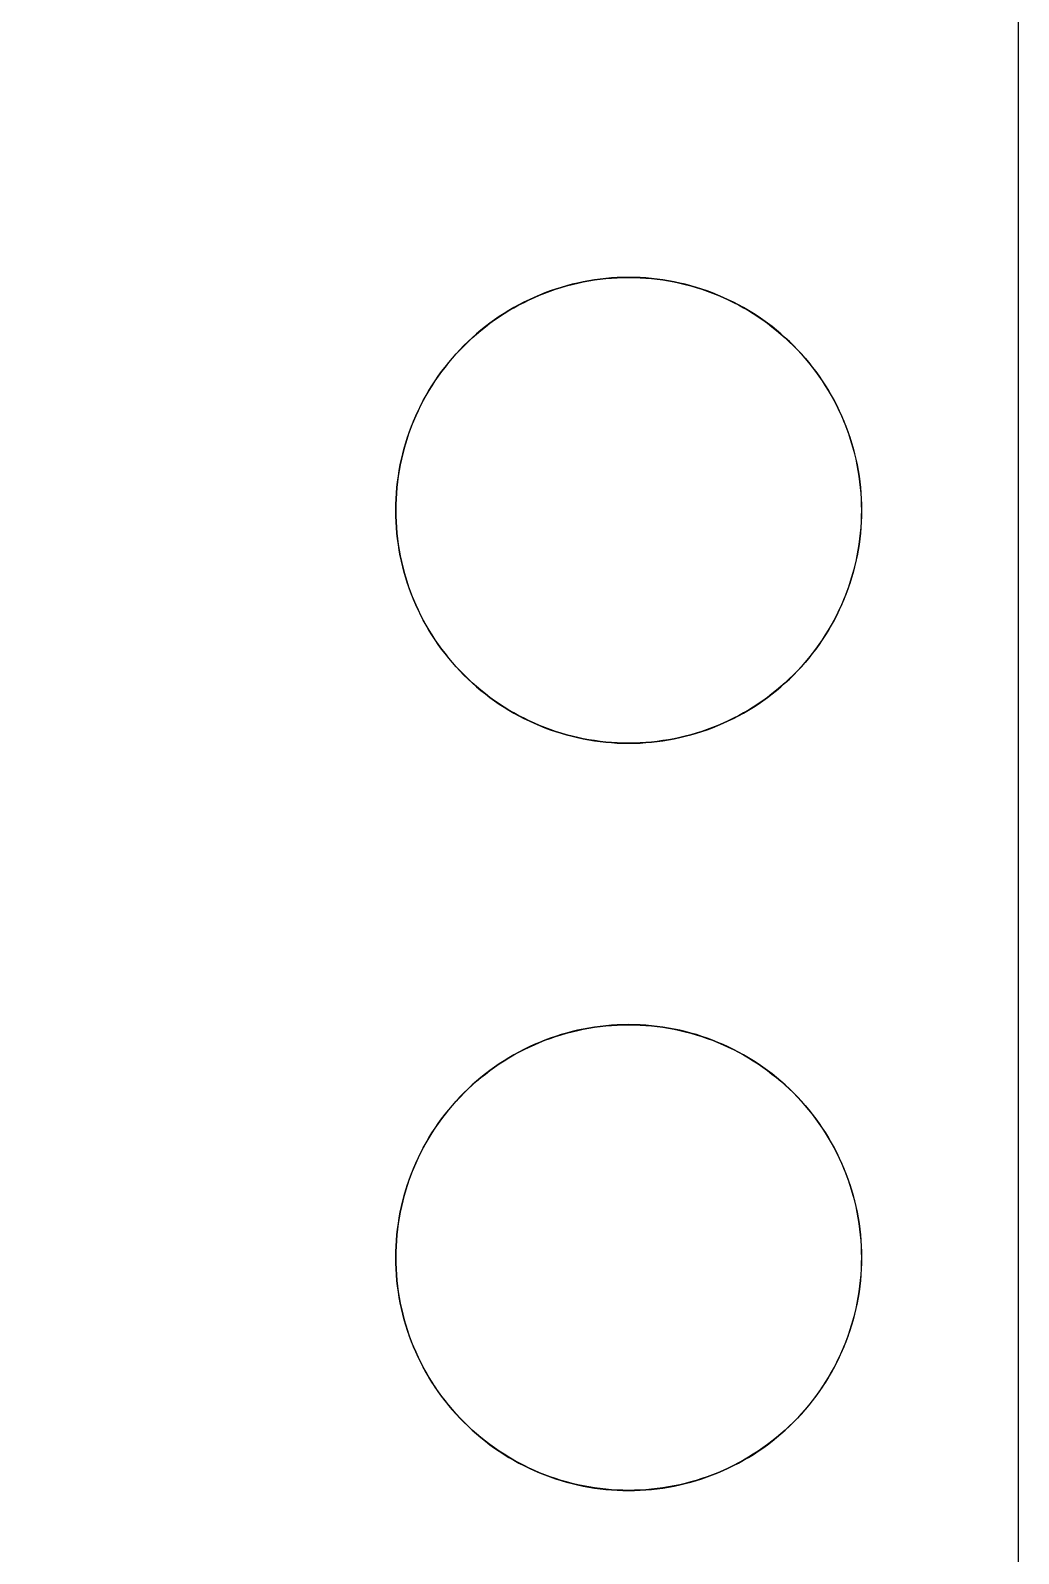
# Model space of a CAD drawing. Extents: x 5 to 45, y 9 to 138.
# Drawn here: x 25.19 to 45.34, y 67.56 to 98.62 of the extents above; entities that cross this region are included whole.
import ezdxf

# ---------------------------------------------------------------- set-up
doc = ezdxf.new("R2010")
doc.units = 0

msp = doc.modelspace()

# ---------------------------------------------------------------- linework, layer by layer
at = {"color": 34, "true_color": 0x008000}
for points in [[(5.03555, 9.25398, 0), (45.33544, 9.25398, 0), (45.33544, 137.75411, 0), (5.03555, 137.75411, 0), (5.03555, 9.25398, 0)], [(37.26891, 93.58376, 0), (37.15232, 93.57944, 0), (37.03599, 93.57233, 0), (36.91991, 93.56242, 0), (36.80409, 93.54947, 0), (36.68851, 93.53397, 0), (36.68812, 93.53391, 0), (36.57306, 93.51537, 0), (36.4585, 93.49403, 0), (36.34446, 93.4699, 0), (36.23091, 93.44298, 0), (36.11815, 93.41326, 0), (36.00613, 93.38075, 0), (35.89514, 93.34544, 0), (35.7849, 93.30759, 0), (35.67568, 93.26695, 0), (35.56722, 93.22352, 0), (35.46029, 93.1778, 0), (35.35412, 93.12929, 0), (35.24947, 93.07798, 0), (35.24911, 93.0778, 0), (35.14548, 93.0242, 0), (35.04337, 92.96782, 0), (34.94279, 92.90914, 0), (34.84348, 92.84818, 0), (34.74569, 92.78443, 0), (34.64967, 92.71864, 0), (34.55519, 92.65032, 0), (34.46248, 92.5797, 0), (34.37129, 92.50681, 0), (34.28214, 92.43188, 0), (34.19476, 92.35466, 0), (34.10942, 92.27516, 0), (34.10913, 92.27488, 0), (34.02585, 92.19388, 0), (34.02557, 92.1936, 0), (33.94429, 92.11003, 0), (33.86479, 92.02469, 0), (33.78757, 91.93731, 0), (33.71264, 91.84816, 0), (33.63974, 91.75697, 0), (33.56913, 91.66426, 0), (33.50081, 91.56977, 0), (33.43502, 91.47376, 0), (33.37127, 91.37597, 0), (33.31031, 91.27666, 0), (33.25163, 91.17607, 0), (33.19524, 91.07397, 0), (33.14165, 90.97033, 0), (33.14147, 90.96998, 0), (33.09015, 90.86533, 0), (33.04164, 90.75916, 0), (32.99593, 90.65223, 0), (32.95248, 90.54377, 0), (32.91185, 90.43455, 0), (32.87401, 90.32431, 0), (32.8387, 90.21331, 0), (32.80619, 90.1013, 0), (32.77647, 89.98852, 0), (32.74955, 89.87499, 0), (32.72542, 89.76094, 0), (32.70407, 89.64639, 0), (32.70402, 89.64599, 0), (32.70402, 89.64597, 0), (32.68554, 89.53132, 0), (32.68548, 89.53093, 0), (32.66998, 89.41536, 0), (32.65703, 89.29954, 0), (32.64712, 89.18346, 0), (32.64, 89.06713, 0), (32.63568, 88.95054, 0), (32.63416, 88.83395, 0), (32.63568, 88.71737, 0), (32.64, 88.60078, 0), (32.64712, 88.48445, 0), (32.65703, 88.36837, 0), (32.66998, 88.25255, 0), (32.68548, 88.13698, 0), (32.68554, 88.13659, 0), (32.70407, 88.02152, 0), (32.72542, 87.90697, 0), (32.74955, 87.79292, 0), (32.77647, 87.67939, 0), (32.80619, 87.56661, 0), (32.8387, 87.4546, 0), (32.87401, 87.3436, 0), (32.91185, 87.23336, 0), (32.95248, 87.12414, 0), (32.99593, 87.01568, 0), (33.04164, 86.90875, 0), (33.09015, 86.80258, 0), (33.09033, 86.80222, 0), (33.14147, 86.69793, 0), (33.14165, 86.69758, 0), (33.19524, 86.59394, 0), (33.25163, 86.49184, 0), (33.31031, 86.39125, 0), (33.37127, 86.29194, 0), (33.43502, 86.19415, 0), (33.50081, 86.09814, 0), (33.56913, 86.00365, 0), (33.63974, 85.91094, 0), (33.71264, 85.81975, 0), (33.78757, 85.7306, 0), (33.86479, 85.64322, 0), (33.94429, 85.55788, 0), (34.02557, 85.47431, 0), (34.02585, 85.47403, 0), (34.10942, 85.39275, 0), (34.19476, 85.31325, 0), (34.28214, 85.23603, 0), (34.37129, 85.1611, 0), (34.46248, 85.08821, 0), (34.55519, 85.01759, 0), (34.64967, 84.94927, 0), (34.74569, 84.88348, 0), (34.84348, 84.81973, 0), (34.94279, 84.75877, 0), (35.04337, 84.70009, 0), (35.14548, 84.64371, 0), (35.24911, 84.59011, 0), (35.24947, 84.58993, 0), (35.35412, 84.53862, 0), (35.46029, 84.49011, 0), (35.56722, 84.44439, 0), (35.67568, 84.40096, 0), (35.7849, 84.36032, 0), (35.89514, 84.32247, 0), (36.00613, 84.28716, 0), (36.11815, 84.25465, 0), (36.23091, 84.22493, 0), (36.34446, 84.19801, 0), (36.4585, 84.17388, 0), (36.57306, 84.15254, 0), (36.68812, 84.134, 0), (36.68851, 84.13394, 0), (36.80409, 84.11844, 0), (36.91991, 84.10549, 0), (37.03599, 84.09559, 0), (37.15232, 84.08847, 0), (37.26891, 84.08415, 0), (37.38548, 84.08263, 0), (37.50208, 84.08415, 0), (37.61866, 84.08847, 0), (37.735, 84.09559, 0), (37.85107, 84.10549, 0), (37.9669, 84.11844, 0), (38.08247, 84.13394, 0), (38.08285, 84.134, 0), (38.19792, 84.15254, 0), (38.31248, 84.17388, 0), (38.42651, 84.19801, 0), (38.54005, 84.22493, 0), (38.65283, 84.25465, 0), (38.76485, 84.28716, 0), (38.87585, 84.32247, 0), (38.98608, 84.36032, 0), (39.09531, 84.40096, 0), (39.20376, 84.44439, 0), (39.31069, 84.49011, 0), (39.41687, 84.53862, 0), (39.52152, 84.58993, 0), (39.52187, 84.59011, 0), (39.62515, 84.64353, 0), (39.6255, 84.64371, 0), (39.72761, 84.70009, 0), (39.8282, 84.75877, 0), (39.92751, 84.81973, 0), (40.0253, 84.88348, 0), (40.12131, 84.94927, 0), (40.2158, 85.01759, 0), (40.30851, 85.08821, 0), (40.3997, 85.1611, 0), (40.48885, 85.23603, 0), (40.57623, 85.31325, 0), (40.66156, 85.39275, 0), (40.74514, 85.47403, 0), (40.74542, 85.47431, 0), (40.8267, 85.55788, 0), (40.9062, 85.64322, 0), (40.98341, 85.7306, 0), (41.05834, 85.81975, 0), (41.13124, 85.91094, 0), (41.20185, 86.00365, 0), (41.27018, 86.09814, 0), (41.33597, 86.19415, 0), (41.39972, 86.29194, 0), (41.46068, 86.39125, 0), (41.51935, 86.49184, 0), (41.57574, 86.59394, 0), (41.62934, 86.69758, 0), (41.62952, 86.69793, 0), (41.68063, 86.80222, 0), (41.68081, 86.80258, 0), (41.72934, 86.90875, 0), (41.77506, 87.01568, 0), (41.81848, 87.12414, 0), (41.85913, 87.23336, 0), (41.89698, 87.3436, 0), (41.93228, 87.4546, 0), (41.9648, 87.56661, 0), (41.99451, 87.67939, 0), (42.02144, 87.79292, 0), (42.04557, 87.90697, 0), (42.0669, 88.02152, 0), (42.06697, 88.02192, 0), (42.06697, 88.02194, 0), (42.08545, 88.13659, 0), (42.08551, 88.13698, 0), (42.101, 88.25255, 0), (42.11396, 88.36837, 0), (42.12386, 88.48445, 0), (42.13097, 88.60078, 0), (42.13529, 88.71737, 0), (42.13682, 88.83395, 0), (42.13529, 88.95054, 0), (42.13097, 89.06713, 0), (42.12386, 89.18346, 0), (42.11396, 89.29954, 0), (42.101, 89.41536, 0), (42.08551, 89.53093, 0), (42.08545, 89.53132, 0), (42.06697, 89.64597, 0), (42.06697, 89.64599, 0), (42.0669, 89.64639, 0), (42.04557, 89.76094, 0), (42.02144, 89.87499, 0), (41.99451, 89.98852, 0), (41.9648, 90.1013, 0), (41.93228, 90.21331, 0), (41.89698, 90.32431, 0), (41.85913, 90.43455, 0), (41.81848, 90.54377, 0), (41.77506, 90.65223, 0), (41.72934, 90.75916, 0), (41.68081, 90.86533, 0), (41.62952, 90.96998, 0), (41.62934, 90.97033, 0), (41.57574, 91.07397, 0), (41.51935, 91.17607, 0), (41.46068, 91.27666, 0), (41.39972, 91.37597, 0), (41.33597, 91.47376, 0), (41.27018, 91.56977, 0), (41.20185, 91.66426, 0), (41.13124, 91.75697, 0), (41.05834, 91.84816, 0), (40.98341, 91.93731, 0), (40.9062, 92.02469, 0), (40.8267, 92.11003, 0), (40.74542, 92.1936, 0), (40.74514, 92.19388, 0), (40.66185, 92.27488, 0), (40.66156, 92.27516, 0), (40.57623, 92.35466, 0), (40.48885, 92.43188, 0), (40.3997, 92.50681, 0), (40.30851, 92.5797, 0), (40.2158, 92.65032, 0), (40.12131, 92.71864, 0), (40.0253, 92.78443, 0), (39.92751, 92.84818, 0), (39.8282, 92.90914, 0), (39.72761, 92.96782, 0), (39.6255, 93.0242, 0), (39.52187, 93.0778, 0), (39.52152, 93.07798, 0), (39.41687, 93.12929, 0), (39.31069, 93.1778, 0), (39.20376, 93.22352, 0), (39.09531, 93.26695, 0), (38.98608, 93.30759, 0), (38.87585, 93.34544, 0), (38.76485, 93.38075, 0), (38.65283, 93.41326, 0), (38.54005, 93.44298, 0), (38.42651, 93.4699, 0), (38.31248, 93.49403, 0), (38.19792, 93.51537, 0), (38.08285, 93.53391, 0), (38.08247, 93.53397, 0), (37.9669, 93.54947, 0), (37.85107, 93.56242, 0), (37.735, 93.57233, 0), (37.61866, 93.57944, 0), (37.50208, 93.58376, 0), (37.38548, 93.58528, 0), (37.26891, 93.58376, 0)], [(37.61866, 84.09101, 0), (37.50208, 84.0867, 0), (37.38548, 84.08517, 0), (37.26891, 84.0867, 0), (37.15232, 84.09101, 0), (37.03599, 84.09813, 0), (36.91991, 84.10803, 0), (36.80409, 84.12099, 0), (36.68867, 84.13646, 0), (36.57385, 84.15496, 0), (36.45929, 84.17629, 0), (36.34525, 84.20042, 0), (36.23171, 84.22735, 0), (36.11893, 84.25707, 0), (36.00692, 84.28958, 0), (35.89591, 84.32488, 0), (35.78569, 84.36273, 0), (35.67647, 84.40337, 0), (35.56801, 84.4468, 0), (35.46107, 84.49252, 0), (35.3549, 84.54104, 0), (35.25048, 84.59224, 0), (35.14698, 84.64576, 0), (35.04487, 84.70215, 0), (34.94428, 84.76082, 0), (34.84497, 84.82178, 0), (34.74718, 84.88554, 0), (34.65117, 84.95132, 0), (34.55668, 85.01965, 0), (34.46397, 85.09026, 0), (34.37278, 85.16316, 0), (34.28363, 85.23809, 0), (34.19625, 85.3153, 0), (34.1109, 85.39481, 0), (34.02748, 85.47595, 0), (33.94634, 85.55937, 0), (33.86684, 85.64472, 0), (33.78963, 85.73209, 0), (33.7147, 85.82125, 0), (33.6418, 85.91243, 0), (33.57119, 86.00514, 0), (33.50286, 86.09963, 0), (33.43707, 86.19564, 0), (33.37332, 86.29343, 0), (33.31236, 86.39275, 0), (33.25369, 86.49333, 0), (33.1973, 86.59544, 0), (33.14388, 86.69872, 0), (33.09258, 86.80336, 0), (33.04406, 86.90954, 0), (32.99834, 87.01647, 0), (32.95491, 87.12493, 0), (32.91427, 87.23415, 0), (32.87642, 87.34438, 0), (32.84111, 87.45538, 0), (32.8086, 87.5674, 0), (32.77888, 87.68017, 0), (32.75195, 87.79371, 0), (32.7279, 87.90736, 0), (32.72782, 87.90776, 0), (32.7065, 88.02231, 0), (32.68802, 88.13696, 0), (32.68802, 88.13698, 0), (32.67252, 88.25255, 0), (32.65957, 88.36837, 0), (32.64965, 88.48445, 0), (32.64255, 88.60078, 0), (32.63823, 88.71737, 0), (32.63671, 88.83395, 0), (32.63823, 88.95054, 0), (32.64255, 89.06713, 0), (32.64965, 89.18346, 0), (32.65957, 89.29954, 0), (32.67252, 89.41536, 0), (32.68802, 89.53093, 0), (32.68802, 89.53095, 0), (32.7065, 89.6456, 0), (32.72782, 89.76015, 0), (32.75195, 89.8742, 0), (32.77888, 89.98774, 0), (32.8086, 90.10051, 0), (32.84111, 90.21253, 0), (32.87642, 90.32353, 0), (32.91427, 90.43376, 0), (32.95491, 90.54298, 0), (32.99834, 90.65144, 0), (33.04406, 90.75837, 0), (33.09258, 90.86455, 0), (33.14386, 90.96915, 0), (33.1973, 91.07247, 0), (33.25369, 91.17458, 0), (33.31236, 91.27516, 0), (33.37332, 91.37448, 0), (33.43707, 91.47227, 0), (33.50286, 91.56828, 0), (33.57119, 91.66277, 0), (33.6418, 91.75548, 0), (33.7147, 91.84666, 0), (33.78963, 91.93582, 0), (33.86684, 92.02319, 0), (33.94634, 92.10854, 0), (34.02748, 92.19196, 0), (34.1109, 92.2731, 0), (34.19625, 92.35261, 0), (34.28363, 92.42982, 0), (34.37278, 92.50475, 0), (34.46397, 92.57765, 0), (34.55668, 92.64826, 0), (34.65117, 92.71659, 0), (34.74718, 92.78237, 0), (34.84497, 92.84613, 0), (34.94428, 92.90709, 0), (35.04487, 92.96576, 0), (35.14698, 93.02215, 0), (35.25048, 93.07567, 0), (35.3549, 93.12687, 0), (35.46107, 93.17539, 0), (35.56801, 93.22111, 0), (35.67647, 93.26454, 0), (35.78569, 93.30518, 0), (35.89591, 93.34303, 0), (36.00692, 93.37833, 0), (36.11893, 93.41084, 0), (36.23171, 93.44056, 0), (36.34525, 93.46749, 0), (36.45929, 93.49162, 0), (36.57385, 93.51295, 0), (36.68867, 93.53145, 0), (36.80409, 93.54692, 0), (36.91991, 93.55988, 0), (37.03599, 93.56978, 0), (37.15232, 93.5769, 0), (37.26891, 93.58121, 0), (37.38548, 93.58274, 0), (37.50208, 93.58121, 0), (37.61866, 93.5769, 0), (37.735, 93.56978, 0), (37.85107, 93.55988, 0), (37.9669, 93.54692, 0), (38.08236, 93.53144, 0), (38.19713, 93.51295, 0), (38.31169, 93.49162, 0), (38.42573, 93.46749, 0), (38.53928, 93.44056, 0), (38.65205, 93.41084, 0), (38.76406, 93.37833, 0), (38.87506, 93.34303, 0), (38.9853, 93.30518, 0), (39.09452, 93.26454, 0), (39.20297, 93.22111, 0), (39.30991, 93.17539, 0), (39.41608, 93.12687, 0), (39.52073, 93.07556, 0), (39.62401, 93.02215, 0), (39.72612, 92.96576, 0), (39.8267, 92.90709, 0), (39.92602, 92.84613, 0), (40.0238, 92.78237, 0), (40.11981, 92.71659, 0), (40.2143, 92.64826, 0), (40.30702, 92.57765, 0), (40.3982, 92.50475, 0), (40.48736, 92.42982, 0), (40.57473, 92.35261, 0), (40.66008, 92.2731, 0), (40.7435, 92.19196, 0), (40.82464, 92.10854, 0), (40.90414, 92.02319, 0), (40.98136, 91.93582, 0), (41.05628, 91.84666, 0), (41.12919, 91.75548, 0), (41.1998, 91.66277, 0), (41.26813, 91.56828, 0), (41.33391, 91.47227, 0), (41.39767, 91.37448, 0), (41.45863, 91.27516, 0), (41.5173, 91.17458, 0), (41.57369, 91.07247, 0), (41.62712, 90.96915, 0), (41.67841, 90.86455, 0), (41.72692, 90.75837, 0), (41.77264, 90.65144, 0), (41.81608, 90.54298, 0), (41.85672, 90.43376, 0), (41.89456, 90.32353, 0), (41.92987, 90.21253, 0), (41.96238, 90.10051, 0), (41.9921, 89.98774, 0), (42.01902, 89.8742, 0), (42.04315, 89.76015, 0), (42.06449, 89.6456, 0), (42.08298, 89.53083, 0), (42.09846, 89.41536, 0), (42.11142, 89.29954, 0), (42.12132, 89.18346, 0), (42.12844, 89.06713, 0), (42.13275, 88.95054, 0), (42.13428, 88.83395, 0), (42.13275, 88.71737, 0), (42.12844, 88.60078, 0), (42.12132, 88.48445, 0), (42.11142, 88.36837, 0), (42.09846, 88.25255, 0), (42.08297, 88.13698, 0), (42.08297, 88.13696, 0), (42.06449, 88.02231, 0), (42.04315, 87.90776, 0), (42.01902, 87.79371, 0), (41.9921, 87.68017, 0), (41.96238, 87.5674, 0), (41.92987, 87.45538, 0), (41.89456, 87.34438, 0), (41.85672, 87.23415, 0), (41.81608, 87.12493, 0), (41.77264, 87.01647, 0), (41.72692, 86.90954, 0), (41.67841, 86.80336, 0), (41.6271, 86.69872, 0), (41.57369, 86.59544, 0), (41.5173, 86.49333, 0), (41.45863, 86.39275, 0), (41.39767, 86.29343, 0), (41.33391, 86.19564, 0), (41.26813, 86.09963, 0), (41.1998, 86.00514, 0), (41.12919, 85.91243, 0), (41.05628, 85.82125, 0), (40.98136, 85.73209, 0), (40.90414, 85.64472, 0), (40.82464, 85.55937, 0), (40.7435, 85.47595, 0), (40.66008, 85.39481, 0), (40.57473, 85.3153, 0), (40.48736, 85.23809, 0), (40.3982, 85.16316, 0), (40.30702, 85.09026, 0), (40.2143, 85.01965, 0), (40.11981, 84.95132, 0), (40.0238, 84.88554, 0), (39.92602, 84.82178, 0), (39.8267, 84.76082, 0), (39.72612, 84.70215, 0), (39.62401, 84.64576, 0), (39.52069, 84.59233, 0), (39.41608, 84.54104, 0), (39.30991, 84.49252, 0), (39.20297, 84.4468, 0), (39.09452, 84.40337, 0), (38.9853, 84.36273, 0), (38.87506, 84.32488, 0), (38.76406, 84.28958, 0), (38.65205, 84.25707, 0), (38.53928, 84.22735, 0), (38.42573, 84.20042, 0), (38.31169, 84.17629, 0), (38.19713, 84.15496, 0), (38.08236, 84.13647, 0), (37.9669, 84.12099, 0), (37.85107, 84.10803, 0), (37.735, 84.09813, 0), (37.61866, 84.09101, 0)], [(37.26891, 78.34376, 0), (37.15232, 78.33944, 0), (37.03599, 78.33233, 0), (36.91991, 78.32241, 0), (36.80409, 78.30947, 0), (36.68851, 78.29397, 0), (36.68812, 78.29391, 0), (36.57347, 78.27543, 0), (36.57345, 78.27543, 0), (36.57306, 78.27536, 0), (36.4585, 78.25403, 0), (36.34446, 78.2299, 0), (36.23091, 78.20298, 0), (36.11815, 78.17326, 0), (36.00613, 78.14075, 0), (35.89514, 78.10544, 0), (35.7849, 78.06759, 0), (35.67568, 78.02695, 0), (35.56722, 77.98352, 0), (35.46029, 77.9378, 0), (35.35412, 77.88929, 0), (35.24947, 77.83798, 0), (35.24911, 77.8378, 0), (35.14548, 77.7842, 0), (35.04337, 77.72781, 0), (34.94279, 77.66914, 0), (34.84348, 77.60818, 0), (34.74569, 77.54443, 0), (34.64967, 77.47864, 0), (34.55519, 77.41032, 0), (34.46248, 77.33969, 0), (34.37129, 77.26681, 0), (34.28214, 77.19188, 0), (34.19476, 77.11466, 0), (34.10942, 77.03516, 0), (34.10913, 77.03488, 0), (34.02585, 76.95388, 0), (34.02557, 76.95359, 0), (33.94429, 76.87003, 0), (33.86479, 76.78469, 0), (33.78757, 76.69731, 0), (33.71264, 76.60816, 0), (33.63974, 76.51697, 0), (33.56913, 76.42426, 0), (33.50081, 76.32977, 0), (33.43502, 76.23376, 0), (33.37127, 76.13597, 0), (33.31031, 76.03666, 0), (33.25163, 75.93607, 0), (33.19524, 75.83396, 0), (33.14165, 75.73032, 0), (33.14147, 75.72998, 0), (33.09015, 75.62533, 0), (33.04164, 75.51916, 0), (32.99593, 75.41222, 0), (32.95248, 75.30377, 0), (32.91185, 75.19455, 0), (32.87401, 75.08431, 0), (32.8387, 74.97331, 0), (32.80619, 74.8613, 0), (32.77647, 74.74852, 0), (32.74955, 74.63499, 0), (32.72542, 74.52094, 0), (32.70407, 74.40639, 0), (32.70402, 74.40599, 0), (32.70402, 74.40597, 0), (32.68554, 74.29132, 0), (32.68548, 74.29093, 0), (32.66998, 74.17536, 0), (32.65703, 74.05954, 0), (32.64712, 73.94346, 0), (32.64, 73.82713, 0), (32.63568, 73.71053, 0), (32.63416, 73.59396, 0), (32.63568, 73.47736, 0), (32.64, 73.36078, 0), (32.64712, 73.24445, 0), (32.65703, 73.12837, 0), (32.66998, 73.01255, 0), (32.68548, 72.89698, 0), (32.68554, 72.89659, 0), (32.70407, 72.78152, 0), (32.72542, 72.66697, 0), (32.74955, 72.55292, 0), (32.77647, 72.43939, 0), (32.80619, 72.32661, 0), (32.8387, 72.2146, 0), (32.87401, 72.1036, 0), (32.91185, 71.99336, 0), (32.95248, 71.88414, 0), (32.99593, 71.77567, 0), (33.04164, 71.66875, 0), (33.09015, 71.56258, 0), (33.09033, 71.56222, 0), (33.14147, 71.45793, 0), (33.14165, 71.45757, 0), (33.19524, 71.35393, 0), (33.25163, 71.25184, 0), (33.31031, 71.15125, 0), (33.37127, 71.05194, 0), (33.43502, 70.95415, 0), (33.50081, 70.85814, 0), (33.56913, 70.76365, 0), (33.63974, 70.67094, 0), (33.71264, 70.57975, 0), (33.78757, 70.4906, 0), (33.86479, 70.40322, 0), (33.94429, 70.31788, 0), (34.02557, 70.2343, 0), (34.02585, 70.23403, 0), (34.10942, 70.15275, 0), (34.19476, 70.07325, 0), (34.28214, 69.99603, 0), (34.37129, 69.9211, 0), (34.46248, 69.8482, 0), (34.55519, 69.77759, 0), (34.64967, 69.70927, 0), (34.74569, 69.64348, 0), (34.84348, 69.57973, 0), (34.94279, 69.51877, 0), (35.04337, 69.46008, 0), (35.14548, 69.40371, 0), (35.24911, 69.35011, 0), (35.24947, 69.34993, 0), (35.35412, 69.29862, 0), (35.46029, 69.25011, 0), (35.56722, 69.20439, 0), (35.67568, 69.16096, 0), (35.7849, 69.12032, 0), (35.89514, 69.08247, 0), (36.00613, 69.04716, 0), (36.11815, 69.01465, 0), (36.23091, 68.98493, 0), (36.34446, 68.95801, 0), (36.4585, 68.93388, 0), (36.57306, 68.91254, 0), (36.68812, 68.894, 0), (36.68851, 68.89394, 0), (36.80409, 68.87845, 0), (36.91991, 68.86548, 0), (37.03599, 68.85558, 0), (37.15232, 68.84847, 0), (37.26891, 68.84415, 0), (37.38548, 68.84263, 0), (37.50208, 68.84415, 0), (37.61866, 68.84847, 0), (37.735, 68.85558, 0), (37.85107, 68.86548, 0), (37.9669, 68.87845, 0), (38.08247, 68.89394, 0), (38.08285, 68.894, 0), (38.19792, 68.91254, 0), (38.31248, 68.93388, 0), (38.42651, 68.95801, 0), (38.54005, 68.98493, 0), (38.65283, 69.01465, 0), (38.76485, 69.04716, 0), (38.87585, 69.08247, 0), (38.98608, 69.12032, 0), (39.09531, 69.16096, 0), (39.20376, 69.20439, 0), (39.31069, 69.25011, 0), (39.41687, 69.29862, 0), (39.52152, 69.34993, 0), (39.52187, 69.35011, 0), (39.62515, 69.40353, 0), (39.6255, 69.40371, 0), (39.72761, 69.46008, 0), (39.8282, 69.51877, 0), (39.92751, 69.57973, 0), (40.0253, 69.64348, 0), (40.12131, 69.70927, 0), (40.2158, 69.77759, 0), (40.30851, 69.8482, 0), (40.3997, 69.9211, 0), (40.48885, 69.99603, 0), (40.57623, 70.07325, 0), (40.66156, 70.15275, 0), (40.74514, 70.23403, 0), (40.74542, 70.2343, 0), (40.8267, 70.31788, 0), (40.9062, 70.40322, 0), (40.98341, 70.4906, 0), (41.05834, 70.57975, 0), (41.13124, 70.67094, 0), (41.20185, 70.76365, 0), (41.27018, 70.85814, 0), (41.33597, 70.95415, 0), (41.39972, 71.05194, 0), (41.46068, 71.15125, 0), (41.51935, 71.25184, 0), (41.57574, 71.35393, 0), (41.62934, 71.45757, 0), (41.62952, 71.45793, 0), (41.68063, 71.56222, 0), (41.68081, 71.56258, 0), (41.72934, 71.66875, 0), (41.77506, 71.77567, 0), (41.81848, 71.88414, 0), (41.85913, 71.99336, 0), (41.89698, 72.1036, 0), (41.93228, 72.2146, 0), (41.9648, 72.32661, 0), (41.99451, 72.43939, 0), (42.02144, 72.55292, 0), (42.04557, 72.66697, 0), (42.0669, 72.78152, 0), (42.06697, 72.78192, 0), (42.06697, 72.78194, 0), (42.08545, 72.89659, 0), (42.08551, 72.89698, 0), (42.101, 73.01255, 0), (42.11396, 73.12837, 0), (42.12386, 73.24445, 0), (42.13097, 73.36078, 0), (42.13529, 73.47736, 0), (42.13682, 73.59396, 0), (42.13529, 73.71053, 0), (42.13097, 73.82713, 0), (42.12386, 73.94346, 0), (42.11396, 74.05954, 0), (42.101, 74.17536, 0), (42.08551, 74.29093, 0), (42.08545, 74.29132, 0), (42.06697, 74.40597, 0), (42.06697, 74.40599, 0), (42.0669, 74.40639, 0), (42.04557, 74.52094, 0), (42.02144, 74.63499, 0), (41.99451, 74.74852, 0), (41.9648, 74.8613, 0), (41.93228, 74.97331, 0), (41.89698, 75.08431, 0), (41.85913, 75.19455, 0), (41.81848, 75.30377, 0), (41.77506, 75.41222, 0), (41.72934, 75.51916, 0), (41.68081, 75.62533, 0), (41.62952, 75.72998, 0), (41.62934, 75.73032, 0), (41.57574, 75.83396, 0), (41.51935, 75.93607, 0), (41.46068, 76.03666, 0), (41.39972, 76.13597, 0), (41.33597, 76.23376, 0), (41.27018, 76.32977, 0), (41.20185, 76.42426, 0), (41.13124, 76.51697, 0), (41.05834, 76.60816, 0), (40.98341, 76.69731, 0), (40.9062, 76.78469, 0), (40.8267, 76.87003, 0), (40.74542, 76.95359, 0), (40.74514, 76.95388, 0), (40.66185, 77.03488, 0), (40.66156, 77.03516, 0), (40.57623, 77.11466, 0), (40.48885, 77.19188, 0), (40.3997, 77.26681, 0), (40.30851, 77.33969, 0), (40.2158, 77.41032, 0), (40.12131, 77.47864, 0), (40.0253, 77.54443, 0), (39.92751, 77.60818, 0), (39.8282, 77.66914, 0), (39.72761, 77.72781, 0), (39.6255, 77.7842, 0), (39.52187, 77.8378, 0), (39.52152, 77.83798, 0), (39.41687, 77.88929, 0), (39.31069, 77.9378, 0), (39.20376, 77.98352, 0), (39.09531, 78.02695, 0), (38.98608, 78.06759, 0), (38.87585, 78.10544, 0), (38.76485, 78.14075, 0), (38.65283, 78.17326, 0), (38.54005, 78.20298, 0), (38.42651, 78.2299, 0), (38.31248, 78.25403, 0), (38.19792, 78.27536, 0), (38.19753, 78.27543, 0), (38.19751, 78.27543, 0), (38.08285, 78.29391, 0), (38.08247, 78.29397, 0), (37.9669, 78.30947, 0), (37.85107, 78.32241, 0), (37.735, 78.33233, 0), (37.61866, 78.33944, 0), (37.50208, 78.34376, 0), (37.38548, 78.34528, 0), (37.26891, 78.34376, 0)], [(37.61866, 68.85101, 0), (37.50208, 68.8467, 0), (37.38548, 68.84517, 0), (37.26891, 68.8467, 0), (37.15232, 68.85101, 0), (37.03599, 68.85813, 0), (36.91991, 68.86803, 0), (36.80409, 68.88099, 0), (36.68867, 68.89646, 0), (36.57385, 68.91495, 0), (36.45929, 68.93629, 0), (36.34525, 68.96042, 0), (36.23171, 68.98735, 0), (36.11893, 69.01707, 0), (36.00692, 69.04958, 0), (35.89591, 69.08488, 0), (35.78569, 69.12273, 0), (35.67647, 69.16337, 0), (35.56801, 69.2068, 0), (35.46107, 69.25252, 0), (35.3549, 69.30104, 0), (35.25048, 69.35224, 0), (35.14698, 69.40576, 0), (35.04487, 69.46214, 0), (34.94428, 69.52082, 0), (34.84497, 69.58177, 0), (34.74718, 69.64554, 0), (34.65117, 69.71132, 0), (34.55668, 69.77965, 0), (34.46397, 69.85026, 0), (34.37278, 69.92316, 0), (34.28363, 69.99809, 0), (34.19625, 70.0753, 0), (34.1109, 70.15481, 0), (34.02748, 70.23595, 0), (33.94634, 70.31937, 0), (33.86684, 70.40472, 0), (33.78963, 70.49209, 0), (33.7147, 70.58125, 0), (33.6418, 70.67243, 0), (33.57119, 70.76514, 0), (33.50286, 70.85963, 0), (33.43707, 70.95564, 0), (33.37332, 71.05343, 0), (33.31236, 71.15275, 0), (33.25369, 71.25333, 0), (33.1973, 71.35544, 0), (33.14388, 71.45872, 0), (33.09258, 71.56336, 0), (33.04406, 71.66954, 0), (32.99834, 71.77647, 0), (32.95491, 71.88493, 0), (32.91427, 71.99415, 0), (32.87642, 72.10438, 0), (32.84111, 72.21538, 0), (32.8086, 72.3274, 0), (32.77888, 72.44016, 0), (32.75195, 72.5537, 0), (32.7279, 72.66736, 0), (32.72782, 72.66776, 0), (32.7065, 72.78231, 0), (32.68802, 72.89696, 0), (32.68802, 72.89698, 0), (32.67252, 73.01255, 0), (32.65957, 73.12837, 0), (32.64965, 73.24445, 0), (32.64255, 73.36078, 0), (32.63823, 73.47736, 0), (32.63671, 73.59396, 0), (32.63823, 73.71053, 0), (32.64255, 73.82713, 0), (32.64965, 73.94346, 0), (32.65957, 74.05954, 0), (32.67252, 74.17536, 0), (32.68802, 74.29093, 0), (32.68802, 74.29094, 0), (32.7065, 74.4056, 0), (32.72782, 74.52015, 0), (32.75195, 74.6342, 0), (32.77888, 74.74773, 0), (32.8086, 74.86051, 0), (32.84111, 74.97253, 0), (32.87642, 75.08353, 0), (32.91427, 75.19376, 0), (32.95491, 75.30298, 0), (32.99834, 75.41144, 0), (33.04406, 75.51837, 0), (33.09258, 75.62455, 0), (33.14386, 75.72915, 0), (33.1973, 75.83247, 0), (33.25369, 75.93458, 0), (33.31236, 76.03516, 0), (33.37332, 76.13448, 0), (33.43707, 76.23227, 0), (33.50286, 76.32828, 0), (33.57119, 76.42277, 0), (33.6418, 76.51548, 0), (33.7147, 76.60666, 0), (33.78963, 76.69582, 0), (33.86684, 76.78319, 0), (33.94634, 76.86854, 0), (34.02748, 76.95196, 0), (34.1109, 77.0331, 0), (34.19625, 77.11261, 0), (34.28363, 77.18982, 0), (34.37278, 77.26475, 0), (34.46397, 77.33765, 0), (34.55668, 77.40826, 0), (34.65117, 77.47659, 0), (34.74718, 77.54237, 0), (34.84497, 77.60612, 0), (34.94428, 77.66709, 0), (35.04487, 77.72575, 0), (35.14698, 77.78215, 0), (35.25048, 77.83567, 0), (35.3549, 77.88687, 0), (35.46107, 77.93539, 0), (35.56801, 77.98111, 0), (35.67647, 78.02454, 0), (35.78569, 78.06518, 0), (35.89591, 78.10303, 0), (36.00692, 78.13833, 0), (36.11893, 78.17084, 0), (36.23171, 78.20056, 0), (36.34525, 78.22749, 0), (36.45929, 78.25162, 0), (36.57385, 78.27294, 0), (36.68868, 78.29145, 0), (36.80409, 78.30692, 0), (36.91991, 78.31988, 0), (37.03599, 78.32978, 0), (37.15232, 78.3369, 0), (37.26891, 78.34121, 0), (37.38548, 78.34274, 0), (37.50208, 78.34121, 0), (37.61866, 78.3369, 0), (37.735, 78.32978, 0), (37.85107, 78.31988, 0), (37.9669, 78.30692, 0), (38.08236, 78.29144, 0), (38.19713, 78.27294, 0), (38.31169, 78.25162, 0), (38.42573, 78.22749, 0), (38.53928, 78.20056, 0), (38.65205, 78.17084, 0), (38.76406, 78.13833, 0), (38.87506, 78.10303, 0), (38.9853, 78.06518, 0), (39.09452, 78.02454, 0), (39.20297, 77.98111, 0), (39.30991, 77.93539, 0), (39.41608, 77.88687, 0), (39.52073, 77.83556, 0), (39.62401, 77.78215, 0), (39.72612, 77.72575, 0), (39.8267, 77.66709, 0), (39.92602, 77.60612, 0), (40.0238, 77.54237, 0), (40.11981, 77.47659, 0), (40.2143, 77.40826, 0), (40.30702, 77.33765, 0), (40.3982, 77.26475, 0), (40.48736, 77.18982, 0), (40.57473, 77.11261, 0), (40.66008, 77.0331, 0), (40.7435, 76.95196, 0), (40.82464, 76.86854, 0), (40.90414, 76.78319, 0), (40.98136, 76.69582, 0), (41.05628, 76.60666, 0), (41.12919, 76.51548, 0), (41.1998, 76.42277, 0), (41.26813, 76.32828, 0), (41.33391, 76.23227, 0), (41.39767, 76.13448, 0), (41.45863, 76.03516, 0), (41.5173, 75.93458, 0), (41.57369, 75.83247, 0), (41.62712, 75.72915, 0), (41.67841, 75.62455, 0), (41.72692, 75.51837, 0), (41.77264, 75.41144, 0), (41.81608, 75.30298, 0), (41.85672, 75.19376, 0), (41.89456, 75.08353, 0), (41.92987, 74.97253, 0), (41.96238, 74.86051, 0), (41.9921, 74.74773, 0), (42.01902, 74.6342, 0), (42.04315, 74.52015, 0), (42.06449, 74.4056, 0), (42.08299, 74.29077, 0), (42.09846, 74.17536, 0), (42.11142, 74.05954, 0), (42.12132, 73.94346, 0), (42.12844, 73.82713, 0), (42.13275, 73.71053, 0), (42.13428, 73.59396, 0), (42.13275, 73.47736, 0), (42.12844, 73.36078, 0), (42.12132, 73.24445, 0), (42.11142, 73.12837, 0), (42.09846, 73.01255, 0), (42.08297, 72.89698, 0), (42.08297, 72.89696, 0), (42.06449, 72.78231, 0), (42.04315, 72.66776, 0), (42.01902, 72.5537, 0), (41.9921, 72.44016, 0), (41.96238, 72.3274, 0), (41.92987, 72.21538, 0), (41.89456, 72.10438, 0), (41.85672, 71.99415, 0), (41.81608, 71.88493, 0), (41.77264, 71.77647, 0), (41.72692, 71.66954, 0), (41.67841, 71.56336, 0), (41.6271, 71.45872, 0), (41.57369, 71.35544, 0), (41.5173, 71.25333, 0), (41.45863, 71.15275, 0), (41.39767, 71.05343, 0), (41.33391, 70.95564, 0), (41.26813, 70.85963, 0), (41.1998, 70.76514, 0), (41.12919, 70.67243, 0), (41.05628, 70.58125, 0), (40.98136, 70.49209, 0), (40.90414, 70.40472, 0), (40.82464, 70.31937, 0), (40.7435, 70.23595, 0), (40.66008, 70.15481, 0), (40.57473, 70.0753, 0), (40.48736, 69.99809, 0), (40.3982, 69.92316, 0), (40.30702, 69.85026, 0), (40.2143, 69.77965, 0), (40.11981, 69.71132, 0), (40.0238, 69.64554, 0), (39.92602, 69.58177, 0), (39.8267, 69.52082, 0), (39.72612, 69.46214, 0), (39.62401, 69.40576, 0), (39.52069, 69.35233, 0), (39.41608, 69.30104, 0), (39.30991, 69.25252, 0), (39.20297, 69.2068, 0), (39.09452, 69.16337, 0), (38.9853, 69.12273, 0), (38.87506, 69.08488, 0), (38.76406, 69.04958, 0), (38.65205, 69.01707, 0), (38.53928, 68.98735, 0), (38.42573, 68.96042, 0), (38.31169, 68.93629, 0), (38.19713, 68.91495, 0), (38.08237, 68.89647, 0), (37.9669, 68.88099, 0), (37.85107, 68.86803, 0), (37.735, 68.85813, 0), (37.61866, 68.85101, 0)]]:
    msp.add_polyline3d(points, close=True, dxfattribs=at)

doc.saveas('drawing.dxf')
